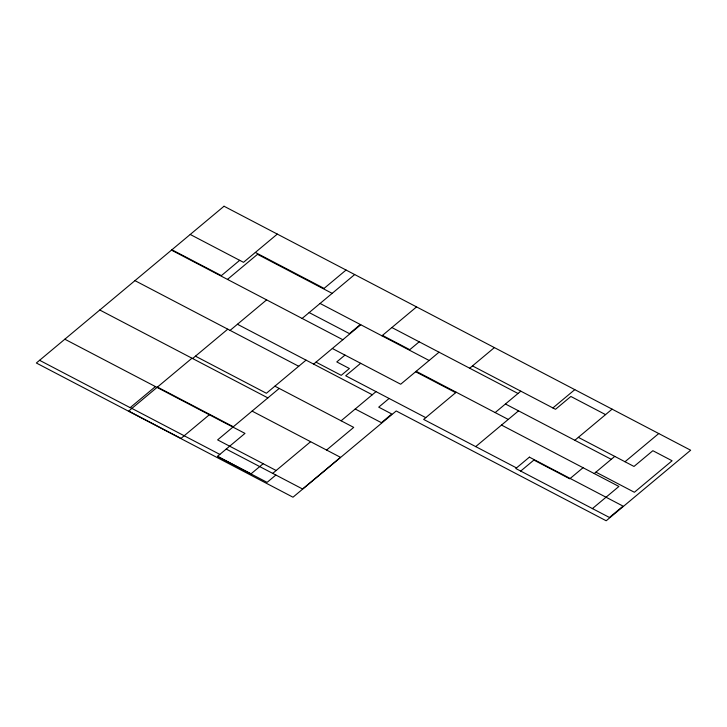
<?xml version="1.0" encoding="UTF-8"?>
<svg xmlns="http://www.w3.org/2000/svg" width="727" height="727" viewBox="0 0 727 727"><rect width="100%" height="100%" fill="white"/><g stroke="black" fill="none" stroke-linecap="round" stroke-linejoin="round"><path stroke-width="1.09" d="M239.683 260.33L221.381 275.624L171.917 249.761M277.305 234.094L243.509 262.329L190.229 234.467M227.469 279.404L257.503 254.323L332.157 293.363M155.424 386.573L130.16 407.665L39.585 360.31M191.983 358.211L128.706 411.073L181.005 438.417L209.749 414.417M192.61 358.538L227.76 329.177M230.086 330.394L266.618 299.878M346.061 270.044L324.097 288.392L255.341 252.442M302.132 318.444L354.685 274.552M306.049 360.138L266.4 393.271L195.445 356.166M279.213 388.427L217.618 439.89L276.16 470.496M360.328 324.506L349.414 333.62L309.166 312.574M313.646 364.109L360.774 324.742M344.962 355.085L336.783 361.919L349.405 368.516L341.227 375.341L315.991 362.146M381.957 335.819L416.562 306.903M360.665 363.291L345.716 375.777L425.777 417.643M263.174 463.708L251.033 473.84L217.537 456.329M419.197 341.817L409.783 349.687L382.457 335.392M272.716 473.377L310.62 441.707M275.878 475.031L267.1 482.364L217.446 456.402L244.981 433.401L64.839 339.209M341.108 420.797L376.023 391.626M439.044 352.195L400.695 384.229L332.339 348.487M326.577 450.049L353.713 427.385L274.888 386.173M389.109 398.469L378.712 407.156L391.798 413.999L381.402 422.687L355.221 409.001M469.697 368.225L494.387 347.597M456.211 392.226L423.65 419.424L516.515 467.915M495.151 412.582L520.796 391.162M475.685 446.632L518.533 410.846M552.893 407.938L574.793 389.645M520.605 471.16L533.9 460.055L569.759 478.811L583.054 467.706M574.839 440.28L612.107 409.147M594.223 473.55L614.76 456.392M624.993 461.745L658.753 433.546M592.332 508.664L618.913 486.463L501.503 425.068M605.564 414.617L570.868 396.469L555.501 409.301L472.486 365.899M391.871 327.532L518.015 393.489M578.347 437.354L633.999 466.452L652.855 450.704L672.102 460.764L634.38 492.27L595.904 472.141M320.071 303.459L429.121 360.483M505.438 403.994L611.253 459.328M416.18 371.288L508.255 419.434M415.635 371.742L455.675 392.671M171.481 250.133L342.835 339.727M237.429 324.26L372.269 394.761M134.949 280.64L298.715 366.272M99.799 310.011L267.881 397.896M252.078 411.1L340.5 457.328L302.586 488.998L226.224 449.068M157.441 387.064L233.34 426.749M130.278 407.574L219.836 454.402M224.025 206.232L36.35 363.009L292.99 497.204L396.215 410.973L606.2 520.768L690.65 450.222L224.025 206.232M529.392 457.147L515.797 468.515L609.435 517.47L623.039 506.11L529.392 457.147"/></g></svg>
